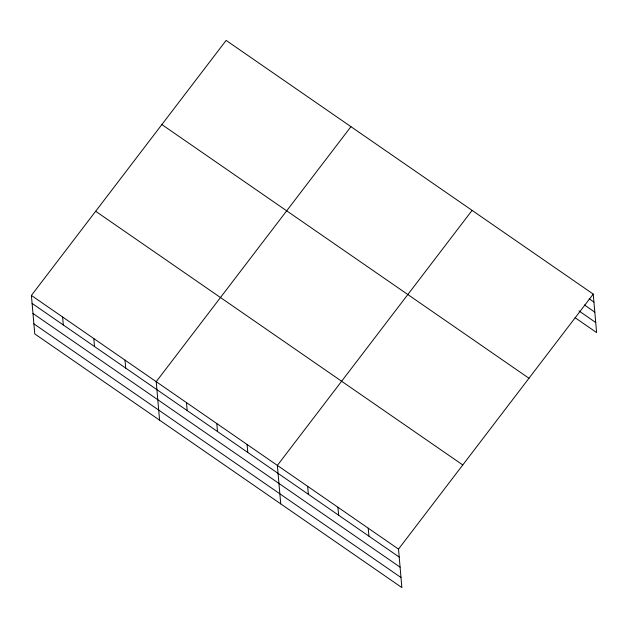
<?xml version="1.0" encoding="UTF-8"?>
<svg xmlns="http://www.w3.org/2000/svg" width="628" height="628" viewBox="0 0 628 628"><rect width="100%" height="100%" fill="white"/><g stroke="black" fill="none" stroke-linecap="round" stroke-linejoin="round"><path stroke-width="0.94" d="M593.232 294.092L398.513 549.115L401.873 587.588L34.768 333.908L31.4 295.435L226.127 40.412L593.232 294.092L596.6 332.565L575.083 317.697M350.942 126.668L156.215 381.683L159.583 420.156M472.091 210.38L277.364 465.403L280.732 503.868M589.15 298.771L593.931 302.076M584.448 304.973L594.81 312.14M578.985 310.939L595.721 322.502M161.867 124.572L528.972 378.252M95.66 211.275L462.765 464.955M31.4 295.435L398.513 549.115M32.099 303.418L399.212 557.091M32.978 313.474L400.091 567.155M33.888 323.844L400.994 577.525M368.22 528.187L368.919 536.163M337.935 507.259L338.633 515.235M307.649 486.331L308.348 494.307M247.079 444.467L247.777 452.45M216.793 423.539L217.492 431.522M186.5 402.611L187.199 410.594M125.011 360.127L125.71 368.102M93.808 338.563L94.506 346.538M62.604 316.999L63.302 324.982"/></g></svg>
